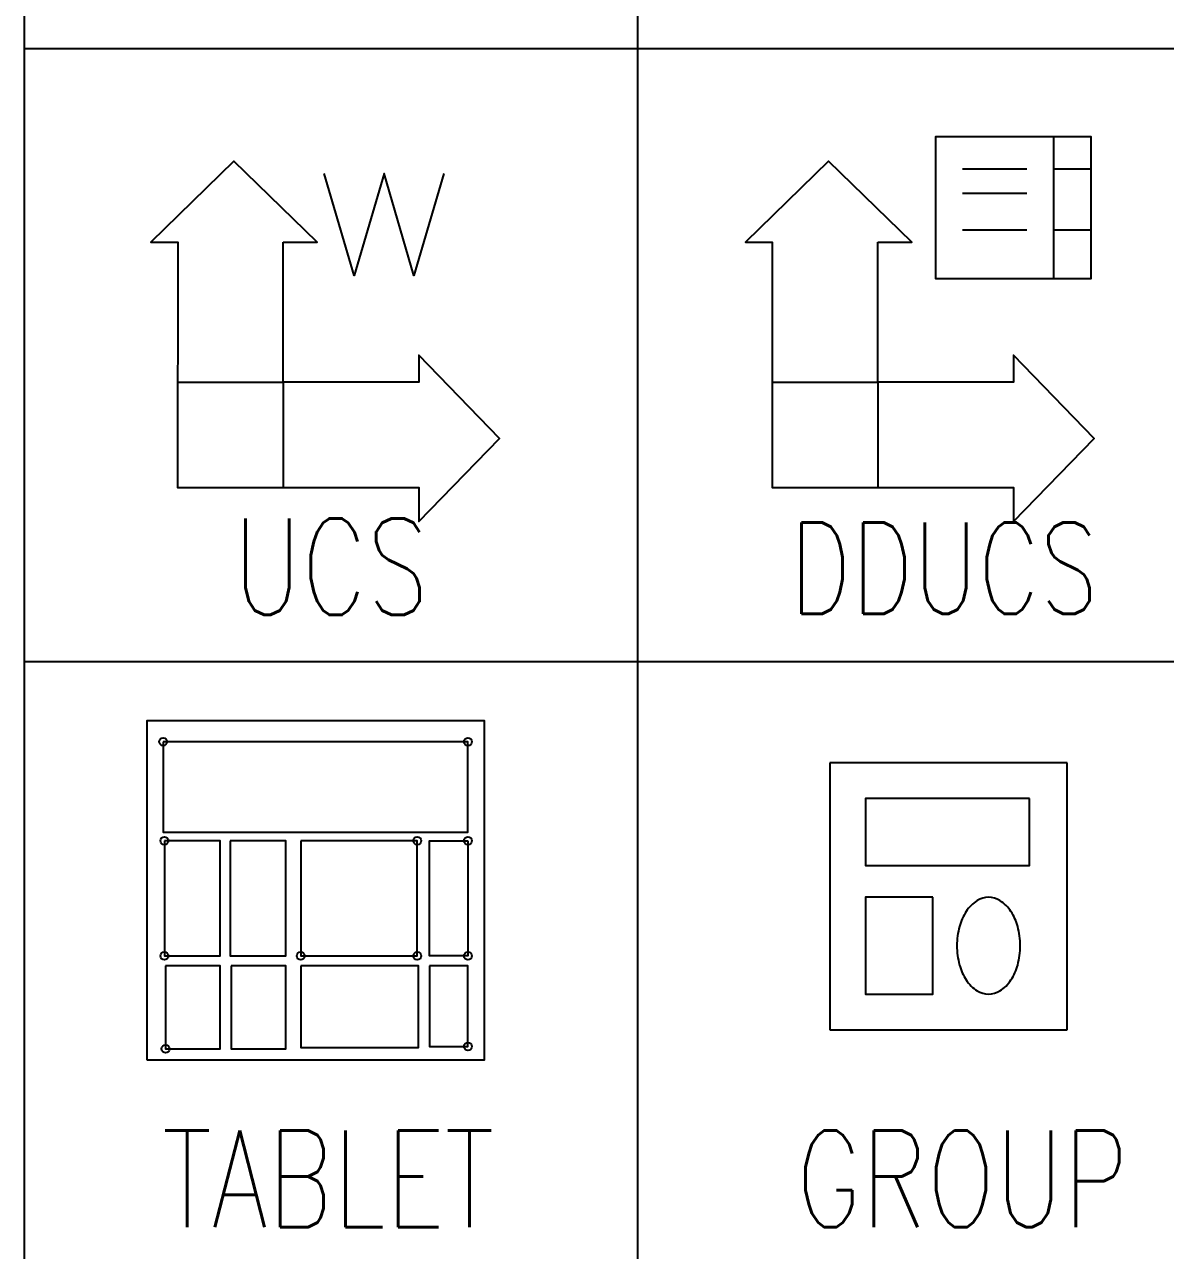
# Model space of a CAD drawing. Extents: x 1.7 to 12.8, y 1.1 to 13.1.
# Drawn here: x 4.63 to 5.379, y 1.801 to 2.605 of the extents above; entities that cross this region are included whole.
import ezdxf
from ezdxf.enums import TextEntityAlignment as Align

# ---------------------------------------------------------------- set-up
doc = ezdxf.new("R2010")
doc.units = 0
doc.header["$MEASUREMENT"] = 0
doc.linetypes.add('Dashed', pattern=[0.75, 0.5, -0.25])
for name, color, linetype in [('Borders', 252, 'Continuous'), ('Icons', 7, 'Continuous'), ('Text English', 7, 'Continuous')]:
    doc.layers.add(name, color=color, linetype=linetype)
doc.styles.add('Roman Simplex', font='romans.shx', dxfattribs={"width": 0.75, "height": 0.0625})

# ---------------------------------------------------------------- blocks, each defined once
blk = doc.blocks.new('UCS')
at = {"layer": 'Icons'}
blk.add_lwpolyline([(4.79999, 2.46258), (4.82223, 2.46258), (4.76769, 2.5156), (4.71314, 2.46258), (4.73078, 2.46258), (4.73074, 2.30152), (4.88892, 2.30152), (4.88892, 2.27927), (4.94193, 2.33382), (4.88892, 2.38837), (4.88892, 2.37073), (4.79999, 2.37073)], close=True, dxfattribs=at)
for points in [[(4.90539, 2.50745), (4.88577, 2.44073), (4.86616, 2.50745), (4.84654, 2.44073), (4.82692, 2.50745)], [(4.73074, 2.37073), (4.79999, 2.37073), (4.79999, 2.30152)]]:
    blk.add_lwpolyline(points, dxfattribs=at)
blk = doc.blocks.new('DDUCS')
at = {"layer": 'Icons', "color": 7}
blk.add_lwpolyline([(5.22794, 2.43853), (5.22794, 2.53175), (5.32961, 2.53175), (5.32961, 2.43853), (5.22794, 2.43853), (5.22794, 2.43853)], dxfattribs=at)
at = {"layer": 'Icons', "color": 250}
for points in [[(5.3053, 2.53175), (5.3053, 2.43927)], [(5.24562, 2.51055), (5.28762, 2.51055)], [(5.3053, 2.51055), (5.32961, 2.51055)], [(5.24562, 2.49465), (5.28762, 2.49465)], [(5.24562, 2.47047), (5.28762, 2.47047)], [(5.3053, 2.47047), (5.32961, 2.47047)]]:
    blk.add_lwpolyline(points, dxfattribs=at)
at = {"layer": 'Icons'}
blk.add_lwpolyline([(5.18999, 2.46258), (5.21223, 2.46258), (5.15769, 2.5156), (5.10314, 2.46258), (5.12078, 2.46258), (5.12074, 2.30152), (5.27892, 2.30152), (5.27892, 2.27927), (5.33193, 2.33382), (5.27892, 2.38837), (5.27892, 2.37073), (5.18999, 2.37073)], close=True, dxfattribs=at)
blk.add_lwpolyline([(5.12074, 2.37073), (5.18999, 2.37073), (5.18999, 2.30152)], dxfattribs=at)
blk = doc.blocks.new('TABLET')
at = {"layer": 'Icons'}
blk.add_lwpolyline([(4.71069, 1.92618), (4.71069, 2.14873), (4.93177, 2.14873), (4.93177, 1.92618)], close=True, dxfattribs=at)
at = {"layer": 'Icons', "color": 9}
for points in [[(4.72126, 2.13492), (4.72126, 2.07563), (4.9212, 2.07563), (4.9212, 2.13492)], [(4.72207, 2.06994), (4.72207, 1.99441), (4.75865, 1.99441), (4.75865, 2.06994)], [(4.76515, 2.06994), (4.76515, 1.99441), (4.80172, 1.99441), (4.80172, 2.06994)], [(4.81148, 2.06994), (4.81148, 1.99441), (4.88788, 1.99441), (4.88788, 2.06994)], [(4.9212, 2.06994), (4.9212, 1.99441), (4.89601, 1.99441), (4.89601, 2.06994)], [(4.72288, 1.98791), (4.72288, 1.93349), (4.75865, 1.93349), (4.75865, 1.98791)], [(4.76596, 1.98791), (4.76596, 1.93349), (4.80172, 1.93349), (4.80172, 1.98791)], [(4.81148, 1.98791), (4.81148, 1.93431), (4.88869, 1.93431), (4.88869, 1.98791)], [(4.89601, 1.98791), (4.89601, 1.93512), (4.9212, 1.93512), (4.9212, 1.98791)]]:
    blk.add_lwpolyline(points, close=True, dxfattribs=at)
at = {"layer": 'Icons'}
for centre in [(4.72126, 2.13492), (4.9212, 2.13492), (4.72207, 2.06994), (4.88788, 2.06994), (4.9212, 2.06994), (4.72207, 1.99441), (4.81148, 1.99441), (4.88788, 1.99441), (4.9212, 1.99441), (4.9212, 1.93512), (4.72288, 1.93349)]:
    blk.add_circle(centre, 0.00261, dxfattribs=at)
blk = doc.blocks.new('GROUP')
at = {"layer": 'Icons', "color": 250, "linetype": 'Dashed'}
blk.add_lwpolyline([(5.15846, 2.12116), (5.15846, 1.94603), (5.31424, 1.94603), (5.31424, 2.12116)], close=True, dxfattribs=at)
at = {"layer": 'Icons'}
for points in [[(5.28953, 2.09762), (5.18199, 2.09762), (5.18199, 2.05363), (5.28953, 2.05363)], [(5.22598, 2.03289), (5.18199, 2.03289), (5.18199, 1.96935), (5.22598, 1.96935)]]:
    blk.add_lwpolyline(points, close=True, dxfattribs=at)
blk.add_lwpolyline([(5.26264, 2.03288, 0.142118), (5.25521, 2.03072, 0.107165), (5.24796, 2.02358, 0.078809), (5.24356, 2.01377, 0.066218), (5.24188, 2.00112, 0.066218), (5.24356, 1.98847, 0.078809), (5.24796, 1.97867, 0.107165), (5.25521, 1.97152, 0.142118), (5.26264, 1.96937, 0.142118), (5.27008, 1.97152, 0.107165), (5.27733, 1.97867, 0.078809), (5.28172, 1.98847, 0.066218), (5.28341, 2.00112, 0.066218), (5.28172, 2.01377, 0.078809), (5.27733, 2.02358, 0.107165), (5.27008, 2.03072, 0.142118)], format="xyb", close=True, dxfattribs=at)

msp = doc.modelspace()

# ---------------------------------------------------------------- linework, layer by layer
at = {"layer": 'Borders'}
for p, q in [((4.63033, 1.38331), (4.63033, 3.79585)), ((5.03242, 3.79585), (5.03242, 1.38331)), ((4.63033, 2.58958), (6.23869, 2.58958)), ((4.63033, 2.18749), (6.23869, 2.18749))]:
    msp.add_line(p, q, dxfattribs=at)
at = {"layer": 'Icons', "color": 7}
msp.add_lwpolyline([(5.22794, 2.43853), (5.22794, 2.53175), (5.32961, 2.53175), (5.32961, 2.43853), (5.22794, 2.43853), (5.22794, 2.43853)], dxfattribs=at)
at = {"layer": 'Icons', "color": 250}
for points in [[(5.3053, 2.53175), (5.3053, 2.43927)], [(5.24562, 2.51055), (5.28762, 2.51055)], [(5.3053, 2.51055), (5.32961, 2.51055)], [(5.24562, 2.49465), (5.28762, 2.49465)], [(5.24562, 2.47047), (5.28762, 2.47047)], [(5.3053, 2.47047), (5.32961, 2.47047)]]:
    msp.add_lwpolyline(points, dxfattribs=at)
at = {"layer": 'Icons'}
for points in [[(4.79999, 2.46258), (4.82223, 2.46258), (4.76769, 2.5156), (4.71314, 2.46258), (4.73078, 2.46258), (4.73074, 2.30152), (4.88892, 2.30152), (4.88892, 2.27927), (4.94193, 2.33382), (4.88892, 2.38837), (4.88892, 2.37073), (4.79999, 2.37073)], [(5.18999, 2.46258), (5.21223, 2.46258), (5.15769, 2.5156), (5.10314, 2.46258), (5.12078, 2.46258), (5.12074, 2.30152), (5.27892, 2.30152), (5.27892, 2.27927), (5.33193, 2.33382), (5.27892, 2.38837), (5.27892, 2.37073), (5.18999, 2.37073)], [(4.71069, 1.92618), (4.71069, 2.14873), (4.93177, 2.14873), (4.93177, 1.92618)], [(5.28953, 2.09762), (5.18199, 2.09762), (5.18199, 2.05363), (5.28953, 2.05363)], [(5.22598, 2.03289), (5.18199, 2.03289), (5.18199, 1.96935), (5.22598, 1.96935)]]:
    msp.add_lwpolyline(points, close=True, dxfattribs=at)
for points in [[(4.90539, 2.50745), (4.88577, 2.44073), (4.86616, 2.50745), (4.84654, 2.44073), (4.82692, 2.50745)], [(4.73074, 2.37073), (4.79999, 2.37073), (4.79999, 2.30152)], [(5.12074, 2.37073), (5.18999, 2.37073), (5.18999, 2.30152)]]:
    msp.add_lwpolyline(points, dxfattribs=at)
at = {"layer": 'Icons', "color": 9}
for points in [[(4.72126, 2.13492), (4.72126, 2.07563), (4.9212, 2.07563), (4.9212, 2.13492)], [(4.72207, 2.06994), (4.72207, 1.99441), (4.75865, 1.99441), (4.75865, 2.06994)], [(4.76515, 2.06994), (4.76515, 1.99441), (4.80172, 1.99441), (4.80172, 2.06994)], [(4.81148, 2.06994), (4.81148, 1.99441), (4.88788, 1.99441), (4.88788, 2.06994)], [(4.9212, 2.06994), (4.9212, 1.99441), (4.89601, 1.99441), (4.89601, 2.06994)], [(4.72288, 1.98791), (4.72288, 1.93349), (4.75865, 1.93349), (4.75865, 1.98791)], [(4.76596, 1.98791), (4.76596, 1.93349), (4.80172, 1.93349), (4.80172, 1.98791)], [(4.81148, 1.98791), (4.81148, 1.93431), (4.88869, 1.93431), (4.88869, 1.98791)], [(4.89601, 1.98791), (4.89601, 1.93512), (4.9212, 1.93512), (4.9212, 1.98791)]]:
    msp.add_lwpolyline(points, close=True, dxfattribs=at)
at = {"layer": 'Icons', "color": 250, "linetype": 'Dashed'}
msp.add_lwpolyline([(5.15846, 2.12116), (5.15846, 1.94603), (5.31424, 1.94603), (5.31424, 2.12116)], close=True, dxfattribs=at)
at = {"layer": 'Icons'}
msp.add_lwpolyline([(5.26264, 2.03288, 0.142118), (5.25521, 2.03072, 0.107165), (5.24796, 2.02358, 0.078809), (5.24356, 2.01377, 0.066218), (5.24188, 2.00112, 0.066218), (5.24356, 1.98847, 0.078809), (5.24796, 1.97867, 0.107165), (5.25521, 1.97152, 0.142118), (5.26264, 1.96937, 0.142118), (5.27008, 1.97152, 0.107165), (5.27733, 1.97867, 0.078809), (5.28172, 1.98847, 0.066218), (5.28341, 2.00112, 0.066218), (5.28172, 2.01377, 0.078809), (5.27733, 2.02358, 0.107165), (5.27008, 2.03072, 0.142118)], format="xyb", close=True, dxfattribs=at)
for centre in [(4.72126, 2.13492), (4.9212, 2.13492), (4.72207, 2.06994), (4.88788, 2.06994), (4.9212, 2.06994), (4.72207, 1.99441), (4.81148, 1.99441), (4.88788, 1.99441), (4.9212, 1.99441), (4.9212, 1.93512), (4.72288, 1.93349)]:
    msp.add_circle(centre, 0.00261, dxfattribs=at)

# ---------------------------------------------------------------- block references
for name in ['DDUCS', 'UCS', 'TABLET', 'GROUP']:
    msp.add_blockref(name, (0, 0))

# ---------------------------------------------------------------- texts
at = {"layer": 'Text English', "style": 'Roman Simplex', "width": 0.75}
for s, height, p in [('UCS', 0.063361, (4.83138, 2.21801)), ('DDUCS', 0.06, (5.23347, 2.21874)), ('TABLET', 0.063361, (4.82958, 1.81665)), ('GROUP', 0.063361, (5.24547, 1.81665))]:
    msp.add_text(s, height=height, dxfattribs=at).set_placement(p, align=Align.CENTER)

doc.saveas('drawing.dxf')
